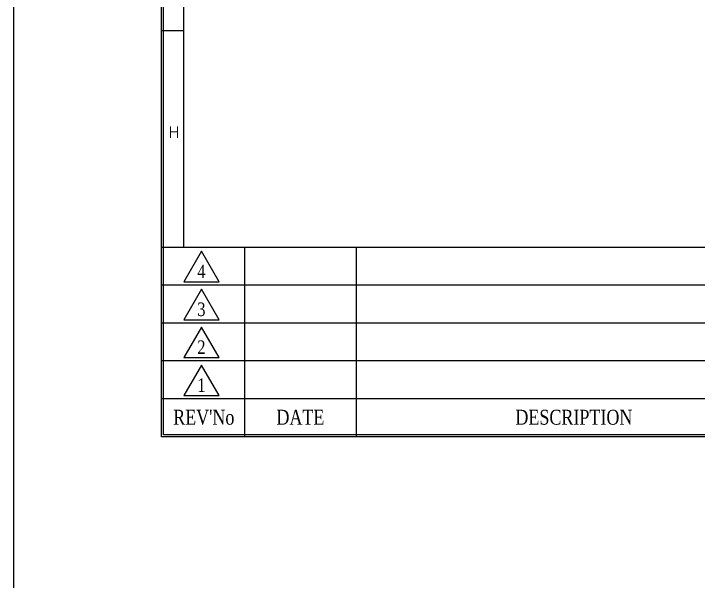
# Model space of a CAD drawing. Header units: millimetres. Extents: x 87 to 927, y 85 to 1088.
# Drawn here: x 87.1 to 188.2, y 683.7 to 767.5 of the extents above; entities that cross this region are included whole.
import ezdxf
from ezdxf.enums import TextEntityAlignment as Align

# ---------------------------------------------------------------- set-up
doc = ezdxf.new("R2010")
doc.units = ezdxf.units.MM
for name, color, linetype in [('10', 1, 'Continuous'), ('20', 2, 'Continuous'), ('30', 3, 'Continuous'), ('40', 4, 'Continuous'), ('70', 7, 'Continuous')]:
    doc.layers.add(name, color=color, linetype=linetype)
doc.styles.add('SIMPLEX', font='SIMPLEX')
doc.styles.add('SS', font='batang.ttc', dxfattribs={"width": 0.8})

msp = doc.modelspace()

# ---------------------------------------------------------------- linework, layer by layer
msp.add_lwpolyline([(87.106, 988.9), (927.022, 988.9), (927.022, 407.862), (87.106, 407.862)], close=True)
at = {"layer": '10', "color": 7}
for points in [[(114.846, 732.424), (112.248, 727.924), (117.445, 727.924)], [(114.846, 726.824), (112.248, 722.324), (117.445, 722.324)], [(114.846, 721.224), (112.248, 716.724), (117.445, 716.724)], [(114.846, 715.624), (112.248, 711.124), (117.445, 711.124)]]:
    msp.add_lwpolyline(points, close=True, dxfattribs=at)
at = {"layer": '20', "color": 7}
msp.add_line((112.223, 733.028), (112.223, 971.728), dxfattribs=at)
at = {"layer": '30', "color": 7}
msp.add_line((108.923, 765.028), (112.223, 765.028), dxfattribs=at)
at = {"layer": '40', "color": 7}
for p, q in [((121.189, 733.028), (121.189, 705.028)), ((137.689, 733.028), (137.689, 705.028)), ((248.923, 727.428), (108.923, 727.428)), ((248.923, 721.828), (108.923, 721.828)), ((248.923, 716.228), (108.923, 716.228)), ((248.923, 710.628), (108.923, 710.628))]:
    msp.add_line(p, q, dxfattribs=at)
at = {"layer": '70', "color": 7}
msp.add_line((108.923, 733.028), (488.923, 733.028), dxfattribs=at)
for points in [[(488.923, 705.028), (108.923, 705.028), (108.923, 975.028), (488.923, 975.028)], [(488.623, 705.328), (109.223, 705.328), (109.223, 974.728), (488.623, 974.728)]]:
    msp.add_lwpolyline(points, close=True, dxfattribs=at)

# ---------------------------------------------------------------- texts
at = {"layer": '30', "color": 7, "style": 'SIMPLEX'}
msp.add_text('H', height=1.7, dxfattribs=at).set_placement((110.773, 750.028), align=Align.MIDDLE)
at = {"layer": '40', "color": 7, "style": 'SS', "width": 0.8}
for s, height, p in [('4', 2, (114.834, 728.463)), ('3', 2, (114.834, 722.863)), ('2', 2, (114.834, 717.263)), ('1', 2, (114.834, 711.663)), ("REV'No", 2.2, (115.183, 706.819)), ('DATE', 2.2, (129.46, 706.819)), ('DESCRIPTION', 2.2, (169.856, 706.819))]:
    msp.add_text(s, height=height, dxfattribs=at).set_placement(p, align=Align.CENTER)

doc.saveas('drawing.dxf')
